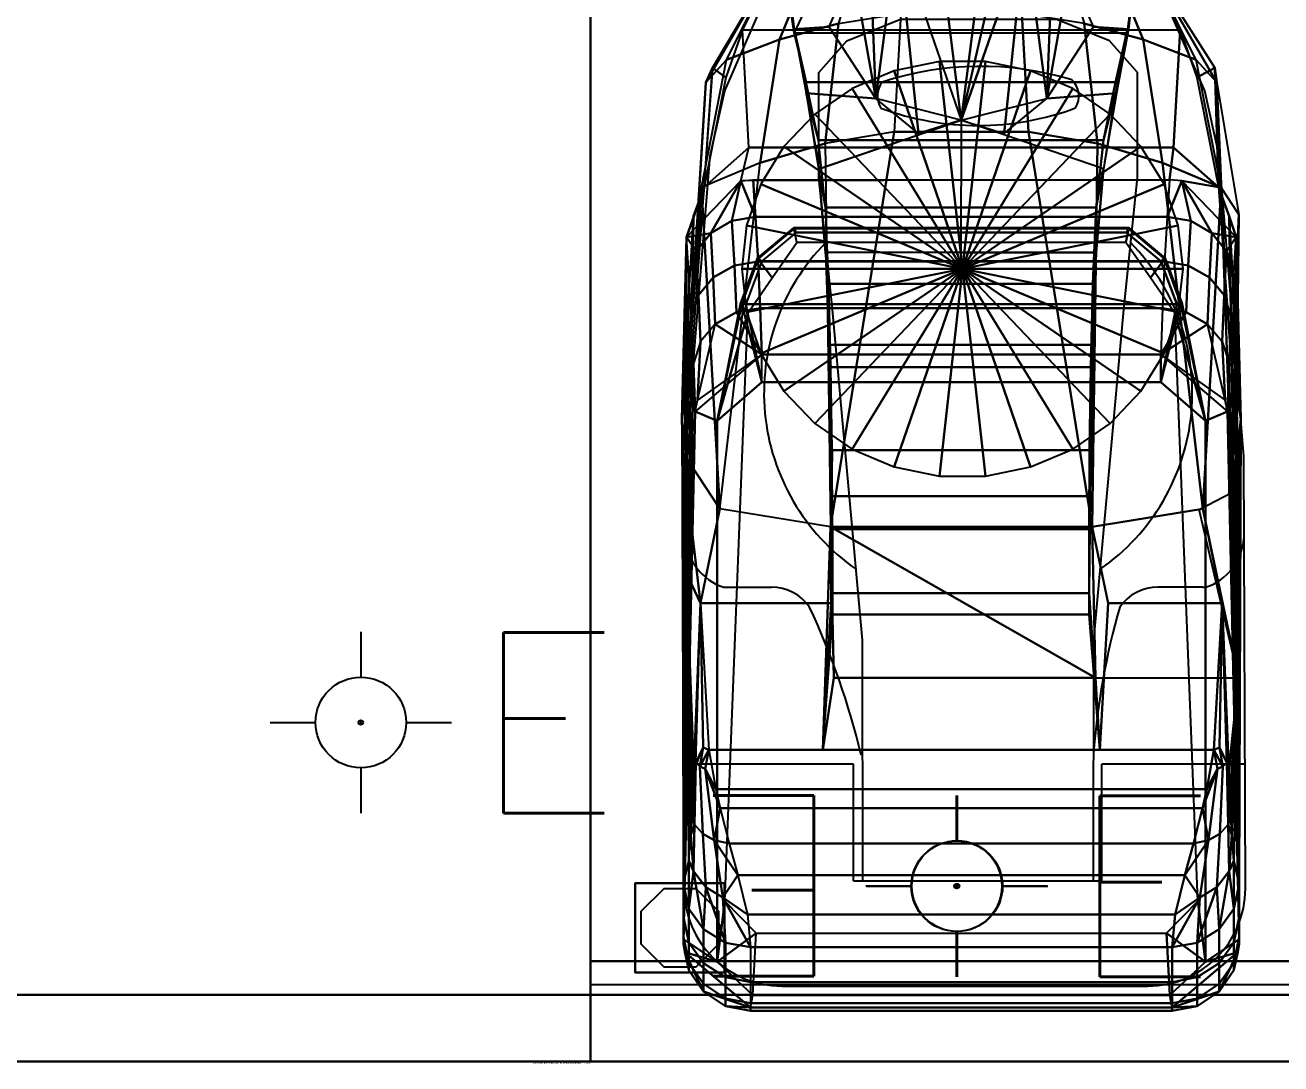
# Model space of a CAD drawing. Header units: millimetres. Extents: x 38967 to 51721, y 49836 to 53207.
# Drawn here: x 48730.2 to 48786.5, y 52332.6 to 52379.2 of the extents above; entities that cross this region are included whole.
import ezdxf

# ---------------------------------------------------------------- set-up
doc = ezdxf.new("R2010")
doc.units = ezdxf.units.MM
doc.header["$LTSCALE"] = 5
for name, color, linetype in [('200-EquipBorder-2d', 9, 'Continuous'), ('200-EquipInternal-2d', 252, 'Continuous'), ('200-EquipRemBorder-3d', 7, 'Continuous'), ('200-EquipSteel-3d', 9, 'Continuous'), ('250-ele-2d', 20, 'Continuous'), ('HG-001 Duvar', 6, 'Continuous')]:
    doc.layers.add(name, color=color, linetype=linetype)
doc.layers.add('200-InsPoint-3D', color=3, linetype='Continuous', plot=False)
doc.styles.add('SIMPLEX', font='simplex')

# ---------------------------------------------------------------- blocks, each defined once
blk = doc.blocks.new('HB1P4CU')
at = {"layer": '200-EquipBorder-2d'}
blk.add_lwpolyline([(0, -700), (1722, -700), (1722, 0), (0, 0)], close=True, dxfattribs=at)
at = {"layer": '200-EquipSteel-3d'}
for points in [[(0, 0, 1000), (0, 0, 850), (1722, 0, 850), (1722, 0, 1000)], [(0, 0, 1000), (1722, 0, 1000), (1722, -30, 1000), (0, -30, 1000)], [(0, -700, 900), (0, -700, 850), (0, 0, 850), (0, 0, 900)], [(0, -700, 850), (0, -700, 850), (0, -700, 850), (0, 0, 850)], [(0, 0, 900), (0, 0, 850), (1722, 0, 850), (1722, 0, 900)], [(0, 0, 850), (0, -700, 850), (1722, -700, 850), (1722, 0, 850)], [(1722, 0, 900), (1722, 0, 900), (0, 0, 900)], [(1722, 0, 900), (1722, -700, 900), (0, -700, 900), (0, 0, 900)], [(0, -30, 1000), (1722, -30, 1000), (1722, -30, 915), (0, -30, 915)]]:
    blk.add_3dface(points, dxfattribs=at)
at = {"layer": '200-EquipSteel-3d', "invisible_edges": 15}
blk.add_3dface([(0, 0, 900), (0, 0, 1000), (0, -30, 1000), (0, -30, 900)], dxfattribs=at)
at = {"layer": '200-InsPoint-3D'}
blk.add_point((0, 0), dxfattribs=at)
blk.add_attdef('DISTANG', (0, 0), '', height=1, dxfattribs=at)
at = {"layer": '200-EquipSteel-3d'}
mesh = blk.add_polymesh((6, 3), dxfattribs=at)
for k, corner in enumerate([(1722, -635, 850), (1722, -635, 200), (1722, -635, 200), (0, -635, 850), (0, -635, 200), (0, -635, 200), (0, 0, 850), (0, 0, 200), (0, -635, 200), (1722, 0, 850), (1722, 0, 200), (1722, -635, 200), (1722, 0, 850), (1722, 0, 850), (1722, -635, 850), (0, 0, 850), (0, 0, 850), (0, -635, 850)]):
    mesh.set_mesh_vertex(divmod(k, 3), corner)
blk = doc.blocks.new('ECON')
at = {"layer": '250-ele-2d'}
for p, q in [((0, 40.64), (0, 20.32)), ((-40.64, 0), (-20.32, 0)), ((20.32, 0), (40.64, 0)), ((0, -20.32), (0, -40.64))]:
    blk.add_line(p, q, dxfattribs=at)
for radius in [20.32, 1]:
    blk.add_circle((0, 0), radius, dxfattribs=at)
blk.add_point((0, 0), dxfattribs=at)
at = {"layer": '250-ele-2d', "style": 'SIMPLEX', "flags": 8}
blk.add_attdef('E', (50.05, -40.64), '', height=81, dxfattribs=at)
blk = doc.blocks.new('TG1210P')
at = {"layer": '200-EquipBorder-2d'}
blk.add_lwpolyline([(0, 0), (1200, 0), (1200, -700), (0, -700)], close=True, dxfattribs=at)
at = {"layer": '200-EquipInternal-2d'}
blk.add_line((0, -30), (1200, -30), dxfattribs=at)
at = {"layer": '200-EquipSteel-3d'}
blk.add_lwpolyline([(1152.75, -42.5), (1142.5, -52.75), (1142.5, -67.25), (1152.75, -77.5), (1167.25, -77.5), (1177.5, -67.25), (1177.5, -52.75), (1167.25, -42.5)], close=True, dxfattribs=at)
for points in [[(0, 0, 1000), (1200, 0, 1000), (1200, -30, 1000), (0, -30, 1000)], [(0, 0, 1000), (0, 0, 850), (1200, 0, 850), (1200, 0, 1000)], [(1200, 0, 850), (1200, -700, 850), (0, -700, 850), (0, 0, 850)], [(0, -30, 1000), (1200, -30, 1000), (1200, -30, 915), (0, -30, 915)], [(0, -30, 915), (0, -34.39, 904.39), (1200, -34.39, 904.39), (1200, -30, 915)], [(0, -45, 900), (0, -34.39, 904.39), (1200, -34.39, 904.39), (1200, -45, 900)], [(1200, -700, 900), (0, -700, 900), (0, -45, 900), (1200, -45, 900)]]:
    blk.add_3dface(points, dxfattribs=at)
at = {"layer": '200-EquipSteel-3d', "invisible_edges": 15}
for points in [[(1200, 0, 850), (1200, -700, 850), (1200, -700, 900), (1200, 0, 900)], [(1200, 0, 900), (1200, 0, 1000), (1200, -30, 1000), (1200, -30, 900)], [(1200, -30, 900), (1200, -30, 915), (1200, -34.39, 904.39), (1200, -45, 900)]]:
    blk.add_3dface(points, dxfattribs=at)
at = {"layer": '200-InsPoint-3D'}
blk.add_point((1200, 0), dxfattribs=at)
at = {"layer": '200-InsPoint-3D', "flags": 9}
blk.add_attdef('DISTANG', (0, 0), '', height=1, dxfattribs=at)
at = {"layer": '200-EquipSteel-3d'}
mesh = blk.add_polymesh((6, 3), dxfattribs=at)
for k, corner in enumerate([(1180, -80, 850), (1180, -80, 50), (1180, -80, 50), (1140, -80, 850), (1140, -80, 50), (1140, -80, 50), (1140, -40, 850), (1140, -40, 50), (1140, -80, 50), (1180, -40, 850), (1180, -40, 50), (1180, -80, 50), (1180, -40, 850), (1180, -40, 850), (1180, -80, 850), (1140, -40, 850), (1140, -40, 850), (1140, -80, 850)]):
    mesh.set_mesh_vertex(divmod(k, 3), corner)
blk = doc.blocks.new('TRS1V501')
at = {"layer": '200-EquipBorder-2d'}
blk.add_line((75.63, -50.15), (239.71, -50.21), dxfattribs=at)
for points in [[(75.63, -49.94), (239.63, -49.94)], [(31.85, -93.93), (32.55, -287.57), (43.53, -422.31), (50.04, -451.45), (82.55, -525.82)], [(283.41, -93.93), (282.7, -287.57), (271.73, -422.31), (265.22, -451.45), (232.7, -525.82)]]:
    blk.add_lwpolyline(points, dxfattribs=at)
for centre, start, end in [((75.63, -93.93), 90, 180), ((239.63, -93.93), 0, 90)]:
    blk.add_arc(centre, 43.78, start, end, dxfattribs=at)
at = {"layer": '200-EquipInternal-2d'}
for p, q in [((96.25, -97.39), (96.25, -149.61)), ((207.5, -97.39), (96.25, -97.39)), ((207.5, -97.39), (207.5, -149.61)), ((32.05, -149.61), (96.25, -149.61)), ((207.5, -149.61), (283.2, -149.61)), ((50.97, -228.92), (71.03, -228.92)), ((264.36, -228.92), (244.31, -228.92))]:
    blk.add_line(p, q, dxfattribs=at)
for points in [[(99.91, -97.39), (99.84, -205.19), (86.32, -353.38), (80.19, -412.6), (80.19, -459.64), (92.71, -473.77), (116.87, -483.55), (116.87, -483.55)], [(203.33, -97.39), (203.42, -205.19), (216.94, -353.38), (223.07, -412.6), (223.07, -459.64), (210.54, -473.77), (186.39, -483.55), (116.87, -483.55)]]:
    blk.add_lwpolyline(points, dxfattribs=at)
for centre, radius, start, end in [((-223.15, -130.74), 323.87, 344.0012, 355.8727), ((551.02, -69.81), 356.99, 193.573, 204.8799), ((71.1, -208.12), 20.81, 269.7844, 325.1399), ((244.23, -208.12), 20.81, 214.8601, 270.2156), ((57.33, -252.6), 24.86, 107.9623, 175.9423), ((50.58, -244.51), 15.59, 88.5379, 93.3569), ((264.76, -244.51), 15.59, 86.6431, 91.4621), ((258, -252.6), 24.86, 4.0577, 72.0377), ((151.63, -315.93), 96, 124.7307, 224.5586), ((151.63, -315.93), 96, 315.4414, 55.2693), ((151.67, -561.14), 125.26, 69.6297, 110.4181), ((116.43, -449.05), 9.98, 147.9588, 226.6576), ((186.83, -449.05), 9.98, 321.4369, 32.2885), ((150.48, -322.11), 140.29, 253.0508, 288.3461)]:
    blk.add_arc(centre, radius, start, end, dxfattribs=at)
at = {"layer": '200-EquipRemBorder-3d', "extrusion": (0, -0.329907, 0.944013), "elevation": 1285.04}
blk.add_lwpolyline([(257.59, 55.42), (255.43, 75.98), (249.04, 95.65), (238.7, 113.56), (224.86, 128.92), (208.13, 141.08), (189.24, 149.49), (169.02, 153.79), (148.34, 153.79), (128.11, 149.49), (109.22, 141.08), (92.49, 128.92), (78.66, 113.56), (68.32, 95.65), (61.93, 75.98), (59.76, 55.42), (61.93, 34.85), (68.32, 15.19), (78.66, -2.72), (92.49, -18.09), (109.22, -30.24), (128.11, -38.65), (148.34, -42.95), (169.02, -42.95), (189.24, -38.65), (208.13, -30.24), (224.86, -18.09), (238.7, -2.72), (249.04, 15.19), (255.43, 34.85)], close=True, dxfattribs=at)
at = {"layer": '200-EquipSteel-3d', "extrusion": (-1, 0, 0)}
for p, q in [((52.58, -263.82, 1248.18), (37.89, -271.4, 1226.33)), ((50.88, -264.11, 1247.58), (42.76, -408.09, 1210.78)), ((37.89, -271.4, 1226.33), (36.15, -284.11, 1184.98))]:
    blk.add_line(p, q, dxfattribs=at)
at = {"layer": '200-EquipSteel-3d'}
for points in [[(64.7, -39.02, 1071.12), (64.7, -40.51, 1028.1), (53.51, -41.19, 1071.09)], [(53.51, -44.64, 1123.12), (64.7, -42.49, 1123.38), (64.7, -39.02, 1071.12), (53.51, -41.19, 1071.09)], [(253.63, -42.49, 1123.38), (253.63, -39.02, 1071.12), (64.7, -39.02, 1071.12), (64.7, -42.49, 1123.38)], [(253.63, -39.02, 1071.12), (253.63, -40.51, 1028.1), (64.7, -40.51, 1028.1), (64.7, -39.02, 1071.12)], [(264.82, -44.64, 1123.12), (253.63, -42.49, 1123.38), (253.63, -39.02, 1071.12), (264.82, -41.19, 1071.09)], [(253.63, -39.02, 1071.12), (253.63, -40.51, 1028.1), (264.82, -41.19, 1071.09)], [(64.7, -40.51, 1028.1), (65.7, -46.07, 1012.25), (49.77, -61.09, 1011.42), (35.25, -65.38, 1022.6)], [(64.7, -40.51, 1028.1), (35.25, -65.38, 1022.6), (43.6, -47.7, 1071.02)], [(43.6, -47.7, 1071.02), (53.51, -41.19, 1071.09), (64.7, -40.51, 1028.1)], [(43.6, -51.1, 1122.33), (53.51, -44.64, 1123.12), (53.51, -41.19, 1071.09), (43.6, -47.7, 1071.02)], [(43.6, -60.43, 1174.14), (53.51, -54.09, 1175.66), (53.51, -44.64, 1123.12), (43.6, -51.1, 1122.33)], [(53.51, -54.09, 1175.66), (64.7, -51.99, 1176.16), (64.7, -42.49, 1123.38), (53.51, -44.64, 1123.12)], [(253.63, -40.51, 1028.1), (252.63, -46.07, 1012.25), (65.7, -46.07, 1012.25), (64.7, -40.51, 1028.1)], [(253.63, -51.99, 1176.16), (253.63, -42.49, 1123.38), (64.7, -42.49, 1123.38), (64.7, -51.99, 1176.16)], [(253.63, -40.51, 1028.1), (252.63, -46.07, 1012.25), (268.56, -61.09, 1011.42), (283.09, -65.38, 1022.6)], [(253.63, -40.51, 1028.1), (283.09, -65.38, 1022.6), (274.74, -47.7, 1071.02)], [(274.74, -47.7, 1071.02), (264.82, -41.19, 1071.09), (253.63, -40.51, 1028.1)], [(264.82, -54.09, 1175.66), (253.63, -51.99, 1176.16), (253.63, -42.49, 1123.38), (264.82, -44.64, 1123.12)], [(274.74, -51.1, 1122.33), (264.82, -44.64, 1123.12), (264.82, -41.19, 1071.09), (274.74, -47.7, 1071.02)], [(274.74, -60.43, 1174.14), (264.82, -54.09, 1175.66), (264.82, -44.64, 1123.12), (274.74, -51.1, 1122.33)], [(37.09, -57.28, 1070.92), (43.6, -47.7, 1071.02), (35.25, -65.38, 1022.6)], [(37.09, -60.61, 1121.17), (43.6, -51.1, 1122.33), (43.6, -47.7, 1071.02), (37.09, -57.28, 1070.92)], [(65.7, -46.07, 1012.25), (67.13, -73.89, 899.84), (49.77, -61.09, 1011.42), (65.7, -46.07, 1012.25)], [(251.2, -73.89, 899.84), (67.13, -73.89, 899.84), (65.7, -46.07, 1012.25), (252.63, -46.07, 1012.25)], [(252.63, -46.07, 1012.25), (251.2, -73.89, 899.84), (268.56, -61.09, 1011.42), (252.63, -46.07, 1012.25)], [(281.24, -60.61, 1121.17), (274.74, -51.1, 1122.33), (274.74, -47.7, 1071.02), (281.24, -57.28, 1070.92)], [(281.24, -57.28, 1070.92), (274.74, -47.7, 1071.02), (283.09, -65.38, 1022.6)], [(37.09, -69.75, 1171.91), (43.6, -60.43, 1174.14), (43.6, -51.1, 1122.33), (37.09, -60.61, 1121.17)], [(43.6, -75.74, 1225.09), (53.51, -69.61, 1227.32), (53.51, -54.09, 1175.66), (43.6, -60.43, 1174.14)], [(53.51, -69.61, 1227.32), (64.7, -67.58, 1228.06), (64.7, -51.99, 1176.16), (53.51, -54.09, 1175.66)], [(253.63, -51.99, 1176.16), (64.7, -51.99, 1176.16), (64.7, -67.58, 1228.06), (253.63, -67.58, 1228.06)], [(264.82, -69.61, 1227.32), (253.63, -67.58, 1228.06), (253.63, -51.99, 1176.16), (264.82, -54.09, 1175.66)], [(274.74, -75.74, 1225.09), (264.82, -69.61, 1227.32), (264.82, -54.09, 1175.66), (274.74, -60.43, 1174.14)], [(281.24, -69.75, 1171.91), (274.74, -60.43, 1174.14), (274.74, -51.1, 1122.33), (281.24, -60.61, 1121.17)], [(34.7, -69.02, 1070.79), (37.09, -57.28, 1070.92), (35.25, -65.38, 1022.6)], [(34.7, -72.27, 1119.74), (37.09, -60.61, 1121.17), (37.09, -57.28, 1070.92), (34.7, -69.02, 1070.79)], [(34.7, -81.16, 1169.18), (37.09, -69.75, 1171.91), (37.09, -60.61, 1121.17), (34.7, -72.27, 1119.74)], [(34.7, -71.24, 1021.34), (49.77, -61.09, 1011.42), (49.78, -303.48, 926.17), (39.81, -307.68, 935.28)], [(49.77, -61.09, 1011.42), (34.7, -71.24, 1021.34), (35.25, -65.38, 1022.6), (49.77, -61.09, 1011.42)], [(37.09, -84.74, 1221.81), (43.6, -75.74, 1225.09), (43.6, -60.43, 1174.14), (37.09, -69.75, 1171.91)], [(53.11, -88.2, 900.16), (63.4, -351.71, 899.3), (49.78, -303.48, 926.17), (49.77, -61.09, 1011.42)], [(49.77, -61.09, 1011.42), (67.13, -73.89, 899.84), (53.11, -88.2, 900.16), (49.77, -61.09, 1011.42)], [(268.56, -61.09, 1011.42), (251.2, -73.89, 899.84), (265.22, -88.2, 900.16), (268.56, -61.09, 1011.42)], [(265.22, -88.2, 900.16), (254.94, -351.71, 899.3), (268.55, -303.48, 926.17), (268.56, -61.09, 1011.42)], [(283.63, -71.24, 1021.34), (268.56, -61.09, 1011.42), (268.55, -303.48, 926.17), (278.52, -307.68, 935.28)], [(268.56, -61.09, 1011.42), (283.63, -71.24, 1021.34), (283.09, -65.38, 1022.6), (268.56, -61.09, 1011.42)], [(281.24, -84.74, 1221.81), (274.74, -75.74, 1225.09), (274.74, -60.43, 1174.14), (281.24, -69.75, 1171.91)], [(283.63, -72.27, 1119.74), (281.24, -60.61, 1121.17), (281.24, -57.28, 1070.92), (283.63, -69.02, 1070.79)], [(283.63, -69.02, 1070.79), (281.24, -57.28, 1070.92), (283.09, -65.38, 1022.6)], [(283.63, -81.16, 1169.18), (281.24, -69.75, 1171.91), (281.24, -60.61, 1121.17), (283.63, -72.27, 1119.74)], [(35.25, -65.38, 1022.6), (34.7, -71.24, 1021.34), (34.7, -69.02, 1070.79)], [(283.09, -65.38, 1022.6), (283.63, -71.24, 1021.34), (283.63, -69.02, 1070.79)], [(34.7, -71.24, 1021.34), (39.81, -307.68, 935.28), (39.11, -329.14, 977.68), (34.7, -69.02, 1070.79)], [(34.7, -72.27, 1119.74), (34.7, -69.02, 1070.79), (39.11, -329.14, 977.68), (38.19, -349.77, 1022.34)], [(34.7, -95.77, 1217.8), (37.09, -84.74, 1221.81), (37.09, -69.75, 1171.91), (34.7, -81.16, 1169.18)], [(34.7, -81.16, 1169.18), (34.7, -72.27, 1119.74), (38.19, -349.77, 1022.34), (37.08, -369.41, 1069.02)], [(44.58, -94.45, 1264.15), (53.51, -69.61, 1227.32), (43.6, -75.74, 1225.09), (44.58, -94.45, 1264.15)], [(52.23, -89.87, 1266.56), (53.51, -69.61, 1227.32), (44.58, -94.45, 1264.15), (52.23, -89.87, 1266.56)], [(52.23, -89.87, 1266.56), (64.7, -67.58, 1228.06), (53.51, -69.61, 1227.32), (52.23, -89.87, 1266.56)], [(63.27, -82.23, 1257.04), (64.7, -67.58, 1228.06), (52.23, -89.87, 1266.56)], [(255.07, -82.23, 1257.04), (253.63, -67.58, 1228.06), (64.7, -67.58, 1228.06), (63.27, -82.23, 1257.04)], [(255.07, -82.23, 1257.04), (253.63, -67.58, 1228.06), (266.11, -89.87, 1266.56)], [(266.11, -89.87, 1266.56), (253.63, -67.58, 1228.06), (264.82, -69.61, 1227.32), (266.11, -89.87, 1266.56)], [(273.76, -94.45, 1264.15), (264.82, -69.61, 1227.32), (274.74, -75.74, 1225.09), (273.76, -94.45, 1264.15)], [(266.11, -89.87, 1266.56), (264.82, -69.61, 1227.32), (273.76, -94.45, 1264.15), (266.11, -89.87, 1266.56)], [(283.63, -71.24, 1021.34), (278.52, -307.68, 935.28), (279.22, -329.14, 977.68), (283.63, -69.02, 1070.79)], [(283.63, -72.27, 1119.74), (283.63, -69.02, 1070.79), (279.22, -329.14, 977.68), (280.15, -349.77, 1022.34)], [(283.63, -81.16, 1169.18), (283.63, -72.27, 1119.74), (280.15, -349.77, 1022.34), (281.25, -369.41, 1069.02)], [(283.63, -95.77, 1217.8), (281.24, -84.74, 1221.81), (281.24, -69.75, 1171.91), (283.63, -81.16, 1169.18)], [(39.1, -101.6, 1260.04), (43.6, -75.74, 1225.09), (37.09, -84.74, 1221.81), (39.1, -101.6, 1260.04)], [(39.1, -101.6, 1260.04), (44.58, -94.45, 1264.15), (43.6, -75.74, 1225.09)], [(279.23, -101.6, 1260.04), (273.76, -94.45, 1264.15), (274.74, -75.74, 1225.09)], [(279.23, -101.6, 1260.04), (273.76, -94.45, 1264.15), (274.74, -75.74, 1225.09)], [(279.23, -101.6, 1260.04), (274.74, -75.74, 1225.09), (281.24, -84.74, 1221.81), (279.23, -101.6, 1260.04)], [(279.23, -101.6, 1260.04), (274.74, -75.74, 1225.09), (281.24, -84.74, 1221.81), (279.23, -101.6, 1260.04)], [(34.7, -81.16, 1169.18), (37.08, -369.41, 1069.02), (35.93, -385.89, 1112.2), (34.7, -95.77, 1217.8)], [(58.91, -99.83, 1285.56), (63.27, -82.23, 1257.04), (52.23, -89.87, 1266.56)], [(255.07, -82.23, 1257.04), (63.27, -82.23, 1257.04), (58.91, -99.83, 1285.56), (259.42, -99.83, 1285.56)], [(259.42, -99.83, 1285.56), (255.07, -82.23, 1257.04), (266.11, -89.87, 1266.56)], [(259.42, -99.83, 1285.56), (255.07, -82.23, 1257.04), (266.11, -89.87, 1266.56)], [(283.63, -81.16, 1169.18), (281.25, -369.41, 1069.02), (282.4, -385.89, 1112.2), (283.63, -95.77, 1217.8)], [(37.09, -84.74, 1221.81), (34.7, -95.77, 1217.8), (37.07, -106.31, 1247.12)], [(37.09, -84.74, 1221.81), (37.07, -106.31, 1247.12), (39.1, -101.6, 1260.04)], [(52.23, -89.87, 1266.56), (44.58, -94.45, 1264.15), (43.31, -118.33, 1301.27), (48.44, -115.59, 1303.38)], [(52.23, -89.87, 1266.56), (48.44, -115.59, 1303.38), (58.91, -99.83, 1285.56)], [(266.11, -89.87, 1266.56), (269.9, -115.59, 1303.38), (259.42, -99.83, 1285.56)], [(266.11, -89.87, 1266.56), (269.9, -115.59, 1303.38), (259.42, -99.83, 1285.56)], [(266.11, -89.87, 1266.56), (273.76, -94.45, 1264.15), (275.03, -118.33, 1301.27), (269.9, -115.59, 1303.38)], [(266.11, -89.87, 1266.56), (273.76, -94.45, 1264.15), (275.03, -118.33, 1301.27), (269.9, -115.59, 1303.38)], [(281.24, -84.74, 1221.81), (281.26, -106.31, 1247.12), (279.23, -101.6, 1260.04)], [(281.24, -84.74, 1221.81), (281.26, -106.31, 1247.12), (279.23, -101.6, 1260.04)], [(281.24, -84.74, 1221.81), (283.63, -95.77, 1217.8), (281.26, -106.31, 1247.12)], [(281.24, -84.74, 1221.81), (283.63, -95.77, 1217.8), (281.26, -106.31, 1247.12)], [(44.58, -94.45, 1264.15), (39.1, -101.6, 1260.04), (39.63, -122.52, 1297.67), (43.31, -118.33, 1301.27)], [(273.76, -94.45, 1264.15), (279.23, -101.6, 1260.04), (278.71, -122.52, 1297.67), (275.03, -118.33, 1301.27)], [(273.76, -94.45, 1264.15), (279.23, -101.6, 1260.04), (278.71, -122.52, 1297.67), (275.03, -118.33, 1301.27)], [(34.7, -95.77, 1217.8), (35.93, -385.89, 1112.2), (33.82, -304.28, 1158.99), (34.7, -95.77, 1217.8)], [(34.88, -188.31, 1253.61), (34.7, -95.77, 1217.8), (33.82, -304.28, 1158.99), (34.88, -188.31, 1253.61)], [(37.07, -106.31, 1247.12), (34.7, -95.77, 1217.8), (34.88, -188.31, 1253.61), (37.07, -106.31, 1247.12)], [(55.07, -114.03, 1303.62), (58.91, -99.83, 1285.56), (48.44, -115.59, 1303.38)], [(259.42, -99.83, 1285.56), (58.91, -99.83, 1285.56), (55.07, -114.03, 1303.62), (263.27, -114.03, 1303.62)], [(263.27, -114.03, 1303.62), (259.42, -99.83, 1285.56), (269.9, -115.59, 1303.38)], [(263.27, -114.03, 1303.62), (259.42, -99.83, 1285.56), (269.9, -115.59, 1303.38)], [(283.63, -95.77, 1217.8), (281.26, -106.31, 1247.12), (282.33, -235.03, 1261.41), (283.63, -95.77, 1217.8)], [(283.63, -95.77, 1217.8), (282.33, -235.03, 1261.41), (283.93, -289.29, 1182.21), (283.63, -95.77, 1217.8)], [(283.63, -95.77, 1217.8), (282.4, -385.89, 1112.2), (284.51, -304.28, 1158.99), (283.63, -95.77, 1217.8)], [(283.63, -95.77, 1217.8), (283.93, -289.29, 1182.21), (284.51, -304.28, 1158.99), (283.63, -95.77, 1217.8)], [(37.87, -117.95, 1275.49), (37.07, -106.31, 1247.12), (34.88, -188.31, 1253.61), (37.87, -117.95, 1275.49)], [(37.07, -106.31, 1247.12), (37.87, -117.95, 1275.49), (39.1, -101.6, 1260.04)], [(39.63, -122.52, 1297.67), (39.1, -101.6, 1260.04), (37.87, -117.95, 1275.49)], [(278.71, -122.52, 1297.67), (279.23, -101.6, 1260.04), (280.46, -117.95, 1275.49)], [(278.71, -122.52, 1297.67), (279.23, -101.6, 1260.04), (280.46, -117.95, 1275.49)], [(281.26, -106.31, 1247.12), (280.46, -117.95, 1275.49), (279.23, -101.6, 1260.04)], [(281.26, -106.31, 1247.12), (280.46, -117.95, 1275.49), (279.23, -101.6, 1260.04)], [(281.26, -106.31, 1247.12), (280.46, -117.95, 1275.49), (282.33, -235.03, 1261.41), (281.26, -106.31, 1247.12)], [(38.39, -126.82, 1293.15), (37.87, -117.95, 1275.49), (34.88, -188.31, 1253.61), (38.39, -126.82, 1293.15)], [(37.87, -117.95, 1275.49), (38.39, -126.82, 1293.15), (39.63, -122.52, 1297.67)], [(48.44, -115.59, 1303.38), (43.31, -118.33, 1301.27), (41.88, -148.63, 1333.79), (44.36, -147.51, 1335.01)], [(48.44, -115.59, 1303.38), (44.36, -147.51, 1335.01), (51.06, -129.93, 1320.42)], [(51.06, -129.93, 1320.42), (55.07, -114.03, 1303.62), (48.44, -115.59, 1303.38)], [(263.27, -114.03, 1303.62), (55.07, -114.03, 1303.62), (51.06, -129.93, 1320.42), (267.27, -129.93, 1320.42)], [(267.27, -129.93, 1320.42), (263.27, -114.03, 1303.62), (269.9, -115.59, 1303.38)], [(267.27, -129.93, 1320.42), (263.27, -114.03, 1303.62), (269.9, -115.59, 1303.38)], [(269.9, -115.59, 1303.38), (273.98, -147.51, 1335.01), (267.27, -129.93, 1320.42)], [(269.9, -115.59, 1303.38), (273.98, -147.51, 1335.01), (267.27, -129.93, 1320.42)], [(269.9, -115.59, 1303.38), (275.03, -118.33, 1301.27), (276.45, -148.63, 1333.79), (273.98, -147.51, 1335.01)], [(269.9, -115.59, 1303.38), (275.03, -118.33, 1301.27), (276.45, -148.63, 1333.79), (273.98, -147.51, 1335.01)], [(280.46, -117.95, 1275.49), (279.95, -126.82, 1293.15), (278.71, -122.52, 1297.67)], [(280.46, -117.95, 1275.49), (279.95, -126.82, 1293.15), (278.71, -122.52, 1297.67)], [(279.95, -126.82, 1293.15), (280.46, -117.95, 1275.49), (282.33, -235.03, 1261.41), (279.95, -126.82, 1293.15)], [(38.39, -126.82, 1293.15), (38.86, -136.37, 1308.93), (39.63, -122.52, 1297.67)], [(40.11, -150.27, 1331.71), (39.63, -122.52, 1297.67), (38.86, -136.37, 1308.93)], [(43.31, -118.33, 1301.27), (39.63, -122.52, 1297.67), (40.11, -150.27, 1331.71), (41.88, -148.63, 1333.79)], [(275.03, -118.33, 1301.27), (278.71, -122.52, 1297.67), (278.23, -150.27, 1331.71), (276.45, -148.63, 1333.79)], [(275.03, -118.33, 1301.27), (278.71, -122.52, 1297.67), (278.23, -150.27, 1331.71), (276.45, -148.63, 1333.79)], [(278.23, -150.27, 1331.71), (278.71, -122.52, 1297.67), (279.47, -136.37, 1308.93)], [(278.23, -150.27, 1331.71), (278.71, -122.52, 1297.67), (279.47, -136.37, 1308.93)], [(279.95, -126.82, 1293.15), (279.47, -136.37, 1308.93), (278.71, -122.52, 1297.67)], [(279.95, -126.82, 1293.15), (279.47, -136.37, 1308.93), (278.71, -122.52, 1297.67)], [(38.86, -136.37, 1308.93), (38.39, -126.82, 1293.15), (34.88, -188.31, 1253.61), (38.86, -136.37, 1308.93)], [(279.47, -136.37, 1308.93), (279.95, -126.82, 1293.15), (282.33, -235.03, 1261.41), (279.47, -136.37, 1308.93)], [(49.18, -138.39, 1328.2), (51.06, -129.93, 1320.42), (44.36, -147.51, 1335.01)], [(267.27, -129.93, 1320.42), (51.06, -129.93, 1320.42), (49.18, -138.39, 1328.2), (269.15, -138.39, 1328.2)], [(269.15, -138.39, 1328.2), (267.27, -129.93, 1320.42), (273.98, -147.51, 1335.01)], [(269.15, -138.39, 1328.2), (267.27, -129.93, 1320.42), (273.98, -147.51, 1335.01)], [(39.3, -146.8, 1323.17), (38.86, -136.37, 1308.93), (34.88, -188.31, 1253.61), (39.3, -146.8, 1323.17)], [(38.86, -136.37, 1308.93), (39.3, -146.8, 1323.17), (40.11, -150.27, 1331.71)], [(45.99, -156.02, 1342.33), (49.18, -138.39, 1328.2), (44.36, -147.51, 1335.01)], [(269.15, -138.39, 1328.2), (49.18, -138.39, 1328.2), (45.99, -156.02, 1342.33), (272.35, -156.02, 1342.33)], [(272.35, -156.02, 1342.33), (269.15, -138.39, 1328.2), (273.98, -147.51, 1335.01)], [(272.35, -156.02, 1342.33), (269.15, -138.39, 1328.2), (273.98, -147.51, 1335.01)], [(279.47, -136.37, 1308.93), (279.03, -146.8, 1323.17), (278.23, -150.27, 1331.71)], [(279.47, -136.37, 1308.93), (279.03, -146.8, 1323.17), (278.23, -150.27, 1331.71)], [(279.03, -146.8, 1323.17), (279.47, -136.37, 1308.93), (282.33, -235.03, 1261.41), (279.03, -146.8, 1323.17)], [(39.3, -146.8, 1323.17), (34.88, -188.31, 1253.61), (50.88, -264.11, 1247.58), (42.25, -221.72, 1358.02)], [(42.25, -221.72, 1358.02), (40.11, -150.27, 1331.71), (39.3, -146.8, 1323.17), (42.25, -221.72, 1358.02)], [(43.51, -157.15, 1341.11), (41.88, -148.63, 1333.79), (40.11, -150.27, 1331.71), (43.51, -157.15, 1341.11)], [(43.51, -157.15, 1341.11), (40.11, -150.27, 1331.71), (42.25, -221.72, 1358.02), (43.51, -157.15, 1341.11)], [(45.99, -156.02, 1342.33), (44.36, -147.51, 1335.01), (41.88, -148.63, 1333.79), (45.99, -156.02, 1342.33)], [(45.99, -156.02, 1342.33), (41.88, -148.63, 1333.79), (43.51, -157.15, 1341.11), (45.99, -156.02, 1342.33)], [(272.35, -156.02, 1342.33), (273.98, -147.51, 1335.01), (276.45, -148.63, 1333.79), (272.35, -156.02, 1342.33)], [(272.35, -156.02, 1342.33), (273.98, -147.51, 1335.01), (276.45, -148.63, 1333.79), (272.35, -156.02, 1342.33)], [(272.35, -156.02, 1342.33), (276.45, -148.63, 1333.79), (274.82, -157.15, 1341.11), (272.35, -156.02, 1342.33)], [(272.35, -156.02, 1342.33), (276.45, -148.63, 1333.79), (274.82, -157.15, 1341.11), (272.35, -156.02, 1342.33)], [(274.82, -157.15, 1341.11), (278.23, -150.27, 1331.71), (279.03, -146.8, 1323.17), (274.82, -157.15, 1341.11)], [(274.82, -157.15, 1341.11), (276.45, -148.63, 1333.79), (278.23, -150.27, 1331.71), (274.82, -157.15, 1341.11)], [(274.82, -157.15, 1341.11), (276.45, -148.63, 1333.79), (278.23, -150.27, 1331.71), (274.82, -157.15, 1341.11)], [(274.82, -157.15, 1341.11), (278.23, -150.27, 1331.71), (276.09, -221.72, 1358.02), (274.82, -157.15, 1341.11)], [(276.09, -221.72, 1358.02), (279.03, -146.8, 1323.17), (278.23, -150.27, 1331.71), (276.09, -221.72, 1358.02)], [(276.09, -221.72, 1358.02), (282.33, -235.03, 1261.41), (279.03, -146.8, 1323.17)], [(45.99, -156.02, 1342.33), (42.25, -221.72, 1358.02), (93.41, -221.72, 1358.02), (97.14, -156.02, 1342.33)], [(45.99, -156.02, 1342.33), (43.51, -157.15, 1341.11), (42.25, -221.72, 1358.02), (45.99, -156.02, 1342.33)], [(100.56, -256, 1252.27), (99.04, -188.31, 1253.61), (97.14, -156.02, 1342.33), (93.41, -221.72, 1358.02)], [(99.04, -188.31, 1253.61), (216.26, -188.31, 1253.61), (221.19, -156.02, 1342.33), (97.14, -156.02, 1342.33)], [(221.19, -156.02, 1342.33), (216.84, -216.64, 1310.94), (101.91, -216.64, 1310.94), (97.14, -156.02, 1342.33)], [(221.19, -156.02, 1342.33), (97.14, -156.02, 1342.33), (101.81, -226.26, 1383.38), (216.95, -226.26, 1383.38)], [(97.14, -156.02, 1342.33), (101.91, -216.64, 1310.94), (101.88, -255.01, 1329.13), (101.81, -226.26, 1383.38)], [(216.26, -188.31, 1253.61), (217.78, -256, 1252.27), (221.19, -156.02, 1342.33), (216.26, -188.31, 1253.61)], [(221.19, -156.02, 1342.33), (216.84, -216.64, 1310.94), (216.88, -255.01, 1329.13), (216.95, -226.26, 1383.38)], [(217.46, -221.72, 1358.02), (221.19, -156.02, 1342.33), (217.78, -256, 1252.27), (217.46, -221.72, 1358.02)], [(221.19, -156.02, 1342.33), (217.46, -221.72, 1358.02), (276.09, -221.72, 1358.02), (272.35, -156.02, 1342.33)], [(272.35, -156.02, 1342.33), (274.82, -157.15, 1341.11), (276.09, -221.72, 1358.02), (272.35, -156.02, 1342.33)], [(34.88, -188.31, 1253.61), (33.82, -304.28, 1158.99), (34.99, -294.2, 1171.98), (34.88, -188.31, 1253.61)], [(34.88, -188.31, 1253.61), (37.89, -271.4, 1226.33), (42.76, -408.09, 1210.78), (50.88, -264.11, 1247.58)], [(37.89, -271.4, 1226.33), (34.88, -188.31, 1253.61), (36.15, -284.11, 1184.98), (37.89, -271.4, 1226.33)], [(36.15, -284.11, 1184.98), (34.88, -188.31, 1253.61), (34.99, -294.2, 1171.98), (36.15, -284.11, 1184.98)], [(34.88, -188.31, 1253.61), (52.58, -263.82, 1248.18), (100.56, -256, 1252.27), (99.04, -188.31, 1253.61)], [(217.78, -256, 1252.27), (216.26, -188.31, 1253.61), (99.04, -188.31, 1253.61), (217.78, -256, 1252.27)], [(99.04, -188.31, 1253.61), (100.56, -256, 1252.27), (217.78, -256, 1252.27), (99.04, -188.31, 1253.61)], [(101.88, -255.01, 1329.13), (101.91, -216.64, 1310.94), (216.84, -216.64, 1310.94), (216.88, -255.01, 1329.13)], [(93.41, -221.72, 1358.02), (42.25, -221.72, 1358.02), (50.88, -264.11, 1247.58), (100.56, -256, 1252.27)], [(276.09, -221.72, 1358.02), (217.46, -221.72, 1358.02), (217.78, -256, 1252.27), (267.46, -264.11, 1247.58)], [(267.46, -264.11, 1247.58), (283.93, -289.29, 1182.21), (276.09, -221.72, 1358.02), (267.46, -264.11, 1247.58)], [(276.09, -221.72, 1358.02), (276.09, -221.72, 1358.02), (283.93, -289.29, 1182.21), (282.33, -235.03, 1261.41)], [(217.33, -269.79, 1395.89), (216.95, -226.26, 1383.38), (101.81, -226.26, 1383.38), (101.43, -269.79, 1395.89)], [(101.88, -255.01, 1329.13), (101.66, -290.32, 1341.21), (101.43, -269.79, 1395.89), (101.81, -226.26, 1383.38)], [(216.88, -255.01, 1329.13), (217.09, -290.32, 1341.21), (217.33, -269.79, 1395.89), (216.95, -226.26, 1383.38)], [(69, -419.11, 1210.2), (98.19, -427.75, 1209.75), (100.56, -256, 1252.27), (50.88, -264.11, 1247.58)], [(129.1, -433.11, 1209.47), (100.56, -256, 1252.27), (98.19, -427.75, 1209.75), (129.1, -433.11, 1209.47)], [(129.1, -433.11, 1209.47), (189.24, -433.11, 1209.47), (217.78, -256, 1252.27), (100.56, -256, 1252.27)], [(101.88, -255.01, 1329.13), (216.88, -255.01, 1329.13), (217.09, -290.32, 1341.21), (101.66, -290.32, 1341.21)], [(189.24, -433.11, 1209.47), (220.15, -427.75, 1209.75), (217.78, -256, 1252.27), (189.24, -433.11, 1209.47)], [(249.33, -419.11, 1210.2), (220.15, -427.75, 1209.75), (217.78, -256, 1252.27), (267.46, -264.11, 1247.58)], [(42.76, -408.09, 1210.78), (69, -419.11, 1210.2), (50.88, -264.11, 1247.58), (42.76, -408.09, 1210.78)], [(267.46, -264.11, 1247.58), (249.33, -419.11, 1210.2), (275.58, -408.09, 1210.78), (267.46, -264.11, 1247.58)], [(275.58, -408.09, 1210.78), (283.93, -289.29, 1182.21), (267.46, -264.11, 1247.58), (275.58, -408.09, 1210.78)], [(218.58, -337.55, 1399.67), (217.33, -269.79, 1395.89), (101.43, -269.79, 1395.89), (100.18, -337.55, 1399.67)], [(101.66, -290.32, 1341.21), (101.11, -327.61, 1346.98), (100.18, -337.55, 1399.67), (101.43, -269.79, 1395.89)], [(217.09, -290.32, 1341.21), (217.65, -327.61, 1346.98), (218.58, -337.55, 1399.67), (217.33, -269.79, 1395.89)], [(36.15, -284.11, 1184.98), (34.76, -395.92, 1177.23), (42.76, -408.09, 1210.78), (37.89, -271.4, 1226.33)], [(148.34, -278.77, 1263.83), (128.11, -282.82, 1262.41), (158.68, -371.63, 1231.37), (148.34, -278.77, 1263.83)], [(169.02, -278.77, 1263.83), (148.34, -278.77, 1263.83), (158.68, -371.63, 1231.37), (169.02, -278.77, 1263.83)], [(189.24, -282.82, 1262.41), (169.02, -278.77, 1263.83), (158.68, -371.63, 1231.37), (189.24, -282.82, 1262.41)], [(36.15, -284.11, 1184.98), (33.82, -304.28, 1158.99), (37.97, -327.16, 1152.58), (36.15, -284.11, 1184.98)], [(37.97, -327.16, 1152.58), (34.76, -395.92, 1177.23), (36.15, -284.11, 1184.98), (37.97, -327.16, 1152.58)], [(128.11, -282.82, 1262.41), (109.22, -290.76, 1259.63), (158.68, -371.63, 1231.37), (128.11, -282.82, 1262.41)], [(208.13, -290.76, 1259.63), (189.24, -282.82, 1262.41), (158.68, -371.63, 1231.37), (208.13, -290.76, 1259.63)], [(109.22, -290.76, 1259.63), (92.49, -302.24, 1255.62), (158.68, -371.63, 1231.37), (109.22, -290.76, 1259.63)], [(101.66, -290.32, 1341.21), (217.09, -290.32, 1341.21), (217.65, -327.61, 1346.98), (101.11, -327.61, 1346.98)], [(224.86, -302.24, 1255.62), (208.13, -290.76, 1259.63), (158.68, -371.63, 1231.37), (224.86, -302.24, 1255.62)], [(273.67, -455.12, 1152.87), (270.69, -461.75, 1128.55), (280.37, -327.16, 1152.58), (283.93, -289.29, 1182.21)], [(275.58, -408.09, 1210.78), (275.58, -408.09, 1210.78), (278.8, -372.21, 1167.54), (283.93, -289.29, 1182.21)], [(283.93, -289.29, 1182.21), (280.37, -327.16, 1152.58), (284.51, -304.28, 1158.99), (283.93, -289.29, 1182.21)], [(39.81, -307.68, 935.28), (49.78, -303.48, 926.17), (69.74, -320.88, 919.84), (69.74, -333.18, 924.62)], [(49.78, -303.48, 926.17), (60.8, -355.97, 914.84), (69.74, -320.88, 919.84), (49.78, -303.48, 926.17)], [(49.78, -303.48, 926.17), (60.12, -356.01, 912.96), (60.8, -355.97, 914.84), (49.78, -303.48, 926.17)], [(63.4, -351.71, 899.3), (60.12, -356.01, 912.96), (49.78, -303.48, 926.17), (63.4, -351.71, 899.3)], [(92.49, -302.24, 1255.62), (78.66, -316.74, 1250.55), (158.68, -371.63, 1231.37), (92.49, -302.24, 1255.62)], [(238.7, -316.74, 1250.55), (224.86, -302.24, 1255.62), (158.68, -371.63, 1231.37), (238.7, -316.74, 1250.55)], [(268.55, -303.48, 926.17), (257.54, -355.97, 914.84), (248.59, -320.88, 919.84), (268.55, -303.48, 926.17)], [(278.52, -307.68, 935.28), (268.55, -303.48, 926.17), (248.59, -320.88, 919.84), (248.59, -333.18, 924.62)], [(254.94, -351.71, 899.3), (258.22, -356.01, 912.96), (268.55, -303.48, 926.17), (254.94, -351.71, 899.3)], [(268.55, -303.48, 926.17), (258.22, -356.01, 912.96), (257.54, -355.97, 914.84), (268.55, -303.48, 926.17)], [(37.97, -327.16, 1152.58), (33.82, -304.28, 1158.99), (39.16, -395.2, 1111.49), (37.97, -327.16, 1152.58)], [(33.82, -304.28, 1158.99), (35.93, -385.89, 1112.2), (39.16, -395.2, 1111.49), (33.82, -304.28, 1158.99)], [(39.11, -329.14, 977.68), (39.81, -307.68, 935.28), (40.86, -312.72, 932.92), (42.25, -339.01, 973)], [(284.51, -304.28, 1158.99), (282.4, -385.89, 1112.2), (274.41, -408.3, 1106.72), (284.51, -304.28, 1158.99)], [(279.22, -329.14, 977.68), (278.52, -307.68, 935.28), (277.47, -312.72, 932.92), (276.09, -339.01, 973)], [(280.37, -327.16, 1152.58), (284.51, -304.28, 1158.99), (279.17, -395.2, 1111.49), (280.37, -327.16, 1152.58)], [(40.86, -312.72, 932.92), (48.85, -346.86, 969.36), (42.25, -339.01, 973), (40.86, -312.72, 932.92)], [(69.74, -333.18, 924.62), (40.86, -312.72, 932.92), (48.85, -346.86, 969.36)], [(248.59, -333.18, 924.62), (277.47, -312.72, 932.92), (269.49, -346.86, 969.36)], [(277.47, -312.72, 932.92), (269.49, -346.86, 969.36), (276.09, -339.01, 973), (277.47, -312.72, 932.92)], [(78.66, -316.74, 1250.55), (68.32, -333.65, 1244.65), (158.68, -371.63, 1231.37), (78.66, -316.74, 1250.55)], [(249.04, -333.65, 1244.65), (238.7, -316.74, 1250.55), (158.68, -371.63, 1231.37), (249.04, -333.65, 1244.65)], [(60.8, -355.97, 914.84), (62.6, -355.8, 915.62), (69.74, -320.88, 919.84)], [(62.6, -355.8, 915.62), (255.74, -355.8, 915.62), (248.59, -320.88, 919.84), (69.74, -320.88, 919.84)], [(69.74, -333.18, 924.62), (69.74, -320.88, 919.84), (248.59, -320.88, 919.84), (248.59, -333.18, 924.62)], [(257.54, -355.97, 914.84), (255.74, -355.8, 915.62), (248.59, -320.88, 919.84)], [(40.94, -367.73, 1129.65), (44.66, -455.12, 1152.87), (34.76, -395.92, 1177.23), (37.97, -327.16, 1152.58)], [(37.97, -327.16, 1152.58), (39.16, -395.2, 1111.49), (43.92, -408.3, 1106.72), (37.97, -327.16, 1152.58)], [(39.11, -329.14, 977.68), (38.19, -349.77, 1022.34), (41.34, -359.78, 1018.01), (42.25, -339.01, 973)], [(101.11, -327.61, 1346.98), (100.18, -364.92, 1347.52), (98.67, -378.93, 1394.66), (100.18, -337.55, 1399.67)], [(101.11, -327.61, 1346.98), (217.65, -327.61, 1346.98), (218.58, -364.92, 1347.52), (100.18, -364.92, 1347.52)], [(217.65, -327.61, 1346.98), (218.58, -364.92, 1347.52), (220.09, -378.93, 1394.66), (218.58, -337.55, 1399.67)], [(280.37, -327.16, 1152.58), (279.17, -395.2, 1111.49), (274.41, -408.3, 1106.72), (270.69, -461.75, 1128.55)], [(279.22, -329.14, 977.68), (280.15, -349.77, 1022.34), (277, -359.78, 1018.01), (276.09, -339.01, 973)], [(48.85, -346.86, 969.36), (58.36, -352.18, 966.99), (69.74, -333.18, 924.62)], [(68.99, -354.01, 966.31), (69.74, -333.18, 924.62), (58.36, -352.18, 966.99)], [(68.32, -333.65, 1244.65), (61.93, -352.21, 1238.16), (158.68, -371.63, 1231.37), (68.32, -333.65, 1244.65)], [(69.74, -333.18, 924.62), (248.59, -333.18, 924.62), (249.34, -354.01, 966.31), (68.99, -354.01, 966.31)], [(220.09, -378.93, 1394.66), (218.58, -337.55, 1399.67), (100.18, -337.55, 1399.67), (98.67, -378.93, 1394.66)], [(255.43, -352.21, 1238.16), (249.04, -333.65, 1244.65), (158.68, -371.63, 1231.37), (255.43, -352.21, 1238.16)], [(269.49, -346.86, 969.36), (259.98, -352.18, 966.99), (248.59, -333.18, 924.62)], [(249.34, -354.01, 966.31), (248.59, -333.18, 924.62), (259.98, -352.18, 966.99)], [(42.25, -339.01, 973), (41.34, -359.78, 1018.01), (47.94, -367.73, 1014.66), (48.85, -346.86, 969.36)], [(276.09, -339.01, 973), (277, -359.78, 1018.01), (270.39, -367.73, 1014.66), (269.49, -346.86, 969.36)], [(48.85, -346.86, 969.36), (47.94, -367.73, 1014.66), (57.44, -373.12, 1012.5), (58.36, -352.18, 966.99)], [(269.49, -346.86, 969.36), (270.39, -367.73, 1014.66), (260.9, -373.12, 1012.5), (259.98, -352.18, 966.99)], [(38.19, -349.77, 1022.34), (37.08, -369.41, 1069.02), (40.24, -379.55, 1065.04), (41.34, -359.78, 1018.01)], [(58.36, -352.18, 966.99), (57.44, -373.12, 1012.5), (68.06, -374.99, 1011.91), (68.99, -354.01, 966.31)], [(61.93, -352.21, 1238.16), (59.76, -371.63, 1231.37), (158.68, -371.63, 1231.37), (61.93, -352.21, 1238.16)], [(63.4, -351.71, 899.3), (74.42, -367.56, 899.3), (67.76, -376.44, 912.21), (60.12, -356.01, 912.96)], [(68.99, -354.01, 966.31), (249.34, -354.01, 966.31), (250.28, -374.99, 1011.91), (68.06, -374.99, 1011.91)], [(257.59, -371.63, 1231.37), (255.43, -352.21, 1238.16), (158.68, -371.63, 1231.37), (257.59, -371.63, 1231.37)], [(254.94, -351.71, 899.3), (243.92, -367.56, 899.3), (250.57, -376.44, 912.21), (258.22, -356.01, 912.96)], [(259.98, -352.18, 966.99), (260.9, -373.12, 1012.5), (250.28, -374.99, 1011.91), (249.34, -354.01, 966.31)], [(280.15, -349.77, 1022.34), (281.25, -369.41, 1069.02), (278.1, -379.55, 1065.04), (277, -359.78, 1018.01)], [(41.34, -359.78, 1018.01), (40.24, -379.55, 1065.04), (46.84, -387.61, 1061.99), (47.94, -367.73, 1014.66)], [(60.12, -356.01, 912.96), (67.76, -376.44, 912.21), (68.16, -376.17, 914.34), (60.8, -355.97, 914.84)], [(60.8, -355.97, 914.84), (68.16, -376.17, 914.34), (69.76, -375.09, 915.28), (62.6, -355.8, 915.62)], [(69.76, -375.09, 915.28), (248.57, -375.09, 915.28), (255.74, -355.8, 915.62), (62.6, -355.8, 915.62)], [(257.54, -355.97, 914.84), (250.18, -376.17, 914.34), (248.57, -375.09, 915.28), (255.74, -355.8, 915.62)], [(258.22, -356.01, 912.96), (250.57, -376.44, 912.21), (250.18, -376.17, 914.34), (257.54, -355.97, 914.84)], [(277, -359.78, 1018.01), (278.1, -379.55, 1065.04), (271.49, -387.61, 1061.99), (270.39, -367.73, 1014.66)], [(100.18, -364.92, 1347.52), (98.67, -399.1, 1344.03), (95.5, -416.5, 1383.79), (98.67, -378.93, 1394.66)], [(100.18, -364.92, 1347.52), (218.58, -364.92, 1347.52), (220.09, -399.1, 1344.03), (98.67, -399.1, 1344.03)], [(218.58, -364.92, 1347.52), (220.09, -399.1, 1344.03), (223.26, -416.5, 1383.79), (220.09, -378.93, 1394.66)], [(37.08, -369.41, 1069.02), (35.93, -385.89, 1112.2), (40.24, -379.55, 1065.04)], [(40.94, -367.73, 1129.65), (45.48, -461.75, 1128.55), (44.66, -455.12, 1152.87), (40.94, -367.73, 1129.65)], [(40.94, -367.73, 1129.65), (40.94, -367.73, 1129.65), (45.48, -461.75, 1128.55), (43.92, -408.3, 1106.72)], [(47.94, -367.73, 1014.66), (46.84, -387.61, 1061.99), (56.34, -393.08, 1060.05), (57.44, -373.12, 1012.5)], [(74.42, -367.56, 899.3), (85.44, -383.4, 899.3), (84.15, -390.05, 911.71), (67.76, -376.44, 912.21)], [(243.92, -367.56, 899.3), (232.89, -383.4, 899.3), (234.18, -390.05, 911.71), (250.57, -376.44, 912.21)], [(270.39, -367.73, 1014.66), (271.49, -387.61, 1061.99), (262, -393.08, 1060.05), (260.9, -373.12, 1012.5)], [(281.25, -369.41, 1069.02), (282.4, -385.89, 1112.2), (278.1, -379.55, 1065.04)], [(57.44, -373.12, 1012.5), (56.34, -393.08, 1060.05), (66.95, -394.98, 1059.56), (68.06, -374.99, 1011.91)], [(59.76, -371.63, 1231.37), (61.93, -391.04, 1224.59), (158.68, -371.63, 1231.37), (59.76, -371.63, 1231.37)], [(61.93, -391.04, 1224.59), (68.32, -409.61, 1218.1), (158.68, -371.63, 1231.37), (61.93, -391.04, 1224.59)], [(66.95, -394.98, 1059.56), (68.06, -374.99, 1011.91), (250.28, -374.99, 1011.91), (251.39, -394.98, 1059.56)], [(67.76, -376.44, 912.21), (84.15, -390.05, 911.71), (84.29, -389.78, 913.99), (68.16, -376.17, 914.34)], [(68.16, -376.17, 914.34), (84.29, -389.78, 913.99), (85.13, -387.96, 915.06), (69.76, -375.09, 915.28)], [(68.32, -409.61, 1218.1), (78.66, -426.51, 1212.19), (158.68, -371.63, 1231.37), (68.32, -409.61, 1218.1)], [(69.76, -375.09, 915.28), (85.13, -387.96, 915.06), (233.2, -387.96, 915.06), (248.57, -375.09, 915.28)], [(78.66, -426.51, 1212.19), (92.49, -441.02, 1207.12), (158.68, -371.63, 1231.37), (78.66, -426.51, 1212.19)], [(92.49, -441.02, 1207.12), (109.22, -452.49, 1203.11), (158.68, -371.63, 1231.37), (92.49, -441.02, 1207.12)], [(109.22, -452.49, 1203.11), (128.11, -460.43, 1200.34), (158.68, -371.63, 1231.37), (109.22, -452.49, 1203.11)], [(128.11, -460.43, 1200.34), (148.34, -464.49, 1198.92), (158.68, -371.63, 1231.37), (128.11, -460.43, 1200.34)], [(148.34, -464.49, 1198.92), (169.02, -464.49, 1198.92), (158.68, -371.63, 1231.37), (148.34, -464.49, 1198.92)], [(255.43, -391.04, 1224.59), (257.59, -371.63, 1231.37), (158.68, -371.63, 1231.37), (255.43, -391.04, 1224.59)], [(249.04, -409.61, 1218.1), (255.43, -391.04, 1224.59), (158.68, -371.63, 1231.37), (249.04, -409.61, 1218.1)], [(238.7, -426.51, 1212.19), (249.04, -409.61, 1218.1), (158.68, -371.63, 1231.37), (238.7, -426.51, 1212.19)], [(224.86, -441.02, 1207.12), (238.7, -426.51, 1212.19), (158.68, -371.63, 1231.37), (224.86, -441.02, 1207.12)], [(208.13, -452.49, 1203.11), (224.86, -441.02, 1207.12), (158.68, -371.63, 1231.37), (208.13, -452.49, 1203.11)], [(189.24, -460.43, 1200.34), (208.13, -452.49, 1203.11), (158.68, -371.63, 1231.37), (189.24, -460.43, 1200.34)], [(169.02, -464.49, 1198.92), (189.24, -460.43, 1200.34), (158.68, -371.63, 1231.37), (169.02, -464.49, 1198.92)], [(250.18, -376.17, 914.34), (234.04, -389.78, 913.99), (233.2, -387.96, 915.06), (248.57, -375.09, 915.28)], [(250.57, -376.44, 912.21), (234.18, -390.05, 911.71), (234.04, -389.78, 913.99), (250.18, -376.17, 914.34)], [(260.9, -373.12, 1012.5), (262, -393.08, 1060.05), (251.39, -394.98, 1059.56), (250.28, -374.99, 1011.91)], [(275.58, -408.09, 1210.78), (264.46, -465.31, 1185.64), (273.67, -455.12, 1152.87), (278.8, -372.21, 1167.54)], [(46.84, -387.61, 1061.99), (40.24, -379.55, 1065.04), (35.93, -385.89, 1112.2)], [(95.5, -416.5, 1383.79), (159.17, -438.21, 1375.04), (159.38, -378.93, 1394.66), (98.67, -378.93, 1394.66)], [(223.26, -416.5, 1383.79), (159.17, -438.21, 1375.04), (159.38, -378.93, 1394.66), (220.09, -378.93, 1394.66)], [(271.49, -387.61, 1061.99), (278.1, -379.55, 1065.04), (282.4, -385.89, 1112.2)], [(35.93, -385.89, 1112.2), (60.31, -411.03, 1103.05), (43.92, -408.3, 1106.72), (39.16, -395.2, 1111.49)], [(35.93, -385.89, 1112.2), (60.31, -411.03, 1103.05), (46.84, -387.61, 1061.99)], [(60.31, -411.03, 1103.05), (56.34, -393.08, 1060.05), (46.84, -387.61, 1061.99), (60.31, -411.03, 1103.05)], [(85.44, -383.4, 899.3), (232.89, -383.4, 899.3), (234.18, -390.05, 911.71), (84.15, -390.05, 911.71)], [(84.29, -389.78, 913.99), (234.04, -389.78, 913.99), (233.2, -387.96, 915.06), (85.13, -387.96, 915.06)], [(274.41, -408.3, 1106.72), (282.4, -385.89, 1112.2), (258.03, -411.03, 1103.05), (254.35, -426.05, 1100.26)], [(282.4, -385.89, 1112.2), (258.03, -411.03, 1103.05), (271.49, -387.61, 1061.99)], [(258.03, -411.03, 1103.05), (262, -393.08, 1060.05), (271.49, -387.61, 1061.99), (258.03, -411.03, 1103.05)], [(66.95, -394.98, 1059.56), (56.34, -393.08, 1060.05), (60.31, -411.03, 1103.05)], [(84.15, -390.05, 911.71), (234.18, -390.05, 911.71), (234.04, -389.78, 913.99), (84.29, -389.78, 913.99)], [(251.39, -394.98, 1059.56), (262, -393.08, 1060.05), (258.03, -411.03, 1103.05)], [(42.76, -408.09, 1210.78), (53.88, -465.31, 1185.64), (44.66, -455.12, 1152.87), (34.76, -395.92, 1177.23)], [(60.31, -411.03, 1103.05), (65.82, -411.51, 1102.88), (66.95, -394.98, 1059.56)], [(66.95, -394.98, 1059.56), (251.39, -394.98, 1059.56), (252.52, -411.51, 1102.88), (65.82, -411.51, 1102.88)], [(98.67, -399.1, 1344.03), (95.5, -429.28, 1336.77), (90.08, -450.43, 1367.11), (95.5, -416.5, 1383.79)], [(98.67, -399.1, 1344.03), (220.09, -399.1, 1344.03), (223.26, -429.28, 1336.77), (95.5, -429.28, 1336.77)], [(220.09, -399.1, 1344.03), (223.26, -429.28, 1336.77), (228.68, -450.43, 1367.11), (223.26, -416.5, 1383.79)], [(258.03, -411.03, 1103.05), (252.52, -411.51, 1102.88), (251.39, -394.98, 1059.56)], [(69, -419.11, 1210.2), (42.76, -408.09, 1210.78), (53.88, -465.31, 1185.64), (77.7, -474.45, 1185.17)], [(45.48, -461.75, 1128.55), (45.48, -461.75, 1128.55), (53.66, -457.35, 1107.37), (43.92, -408.3, 1106.72)], [(43.92, -408.3, 1106.72), (60.31, -411.03, 1103.05), (65.82, -411.51, 1102.88), (63.99, -426.05, 1100.26)], [(53.66, -457.35, 1107.37), (43.92, -408.3, 1106.72), (63.99, -426.05, 1100.26), (61.14, -478.7, 1105.05)], [(249.33, -419.11, 1210.2), (275.58, -408.09, 1210.78), (264.46, -465.31, 1185.64), (240.63, -474.45, 1185.17)], [(264.67, -457.35, 1107.37), (274.41, -408.3, 1106.72), (254.35, -426.05, 1100.26), (257.2, -478.7, 1105.05)], [(270.69, -461.75, 1128.55), (270.69, -461.75, 1128.55), (264.67, -457.35, 1107.37), (274.41, -408.3, 1106.72)], [(63.99, -426.05, 1100.26), (65.82, -411.51, 1102.88), (258.03, -411.03, 1103.05), (254.35, -426.05, 1100.26)], [(120.79, -448.04, 1368.52), (89.65, -450.43, 1367.11), (95.5, -416.5, 1383.79), (159.17, -438.21, 1375.04)], [(197.54, -448.04, 1368.52), (228.68, -450.43, 1367.11), (222.84, -416.5, 1383.79), (159.17, -438.21, 1375.04)], [(98.19, -427.75, 1209.75), (69, -419.11, 1210.2), (77.7, -474.45, 1185.17), (104.11, -481.61, 1184.81)], [(220.15, -427.75, 1209.75), (249.33, -419.11, 1210.2), (240.63, -474.45, 1185.17), (214.23, -481.61, 1184.81)], [(63.99, -426.05, 1100.26), (254.35, -426.05, 1100.26), (257.2, -478.7, 1105.05), (61.14, -478.7, 1105.05)], [(129.1, -433.11, 1209.47), (98.19, -427.75, 1209.75), (104.11, -481.61, 1184.81), (132, -486.04, 1184.58)], [(189.24, -433.11, 1209.47), (220.15, -427.75, 1209.75), (214.23, -481.61, 1184.81), (186.33, -486.04, 1184.58)], [(95.5, -429.28, 1336.77), (90.08, -455.29, 1325.91), (84.64, -479.1, 1346.91), (90.08, -450.43, 1367.11)], [(223.26, -429.28, 1336.77), (228.68, -455.29, 1325.91), (90.08, -455.29, 1325.91), (95.5, -429.28, 1336.77)], [(126.47, -491.22, 1326.49), (134.04, -489.86, 1326.67), (139.98, -432.27, 1376.15), (120.79, -448.04, 1368.52)], [(189.24, -433.11, 1209.47), (129.1, -433.11, 1209.47), (132, -486.04, 1184.58), (186.33, -486.04, 1184.58)], [(141.64, -488.76, 1326.51), (159.17, -438.21, 1375.04), (139.98, -432.27, 1376.15), (134.04, -489.86, 1326.67)], [(176.7, -488.76, 1326.51), (159.17, -438.21, 1375.04), (178.36, -432.27, 1376.15), (184.29, -489.86, 1326.67)], [(191.86, -491.22, 1326.49), (184.29, -489.86, 1326.67), (178.36, -432.27, 1376.15), (197.54, -448.04, 1368.52)], [(223.26, -429.28, 1336.77), (228.68, -455.29, 1325.91), (234.11, -479.1, 1346.91), (228.68, -450.43, 1367.11)], [(159.17, -438.21, 1375.04), (141.64, -488.76, 1326.51), (147.79, -487.95, 1326.16), (159.17, -438.21, 1375.04)], [(159.17, -438.21, 1375.04), (147.79, -487.95, 1326.16), (152.9, -487.2, 1325.69), (159.17, -438.21, 1375.04)], [(159.17, -438.21, 1375.04), (152.9, -487.2, 1325.69), (165.44, -487.2, 1325.69), (159.17, -438.21, 1375.04)], [(159.17, -438.21, 1375.04), (165.44, -487.2, 1325.69), (176.7, -488.76, 1326.51), (159.17, -438.21, 1375.04)], [(99.9, -480.12, 1346.05), (84.22, -479.1, 1346.91), (89.65, -450.43, 1367.11), (120.79, -448.04, 1368.52)], [(112.47, -495.41, 1324.64), (120.79, -448.04, 1368.52), (99.9, -480.12, 1346.05), (107.69, -498.24, 1322.83)], [(119.03, -493.04, 1325.86), (120.79, -448.04, 1368.52), (112.47, -495.41, 1324.64), (119.03, -493.04, 1325.86)], [(119.03, -493.04, 1325.86), (126.47, -491.22, 1326.49), (120.79, -448.04, 1368.52), (119.03, -493.04, 1325.86)], [(199.31, -493.04, 1325.86), (191.86, -491.22, 1326.49), (197.54, -448.04, 1368.52), (199.31, -493.04, 1325.86)], [(205.87, -495.41, 1324.64), (197.54, -448.04, 1368.52), (218.44, -480.12, 1346.05), (210.65, -498.24, 1322.83)], [(199.31, -493.04, 1325.86), (197.54, -448.04, 1368.52), (205.87, -495.41, 1324.64), (199.31, -493.04, 1325.86)], [(218.44, -480.12, 1346.05), (234.11, -479.1, 1346.91), (228.68, -450.43, 1367.11), (197.54, -448.04, 1368.52)], [(44.66, -455.12, 1152.87), (78.78, -514.33, 1128.51), (76.75, -510.95, 1104.18), (45.48, -461.75, 1128.55)], [(53.88, -465.31, 1185.64), (76.48, -510.27, 1150.82), (78.78, -514.33, 1128.51), (44.66, -455.12, 1152.87)], [(90.08, -455.29, 1325.91), (84.64, -477.43, 1312.15), (81.81, -501, 1325.93), (84.64, -479.1, 1346.91)], [(228.68, -455.29, 1325.91), (234.11, -477.43, 1312.15), (84.64, -477.43, 1312.15), (90.08, -455.29, 1325.91)], [(228.68, -455.29, 1325.91), (234.11, -477.43, 1312.15), (236.95, -501, 1325.93), (234.11, -479.1, 1346.91)], [(264.46, -465.31, 1185.64), (241.85, -510.27, 1150.82), (239.56, -514.33, 1128.51), (273.67, -455.12, 1152.87)], [(273.67, -455.12, 1152.87), (239.56, -514.33, 1128.51), (241.58, -510.95, 1104.18), (270.69, -461.75, 1128.55)], [(76.75, -510.95, 1104.18), (61.14, -478.7, 1105.05), (53.66, -457.35, 1107.37), (45.48, -461.75, 1128.55)], [(241.58, -510.95, 1104.18), (257.2, -478.7, 1105.05), (264.67, -457.35, 1107.37), (270.69, -461.75, 1128.55)], [(77.7, -474.45, 1185.17), (53.88, -465.31, 1185.64), (76.48, -510.27, 1150.82), (95.16, -516.79, 1151.22)], [(240.63, -474.45, 1185.17), (264.46, -465.31, 1185.64), (241.85, -510.27, 1150.82), (223.18, -516.79, 1151.22)], [(104.11, -481.61, 1184.81), (77.7, -474.45, 1185.17), (95.16, -516.79, 1151.22), (115.79, -522.01, 1151.76)], [(84.64, -477.43, 1312.15), (81.81, -496.01, 1296.69), (82.85, -516.79, 1306.55), (81.81, -501, 1325.93)], [(214.23, -481.61, 1184.81), (240.63, -474.45, 1185.17), (223.18, -516.79, 1151.22), (202.55, -522.01, 1151.76)], [(234.11, -477.43, 1312.15), (236.95, -496.01, 1296.69), (223.8, -499.62, 1324.38), (234.11, -477.43, 1312.15)], [(234.11, -477.43, 1312.15), (236.95, -496.01, 1296.69), (235.91, -516.79, 1306.55), (236.95, -501, 1325.93)], [(107.69, -498.24, 1322.83), (81.81, -501, 1325.93), (84.22, -479.1, 1346.91), (99.9, -480.12, 1346.05)], [(210.65, -498.24, 1322.83), (236.95, -501, 1325.93), (234.11, -479.1, 1346.91), (218.44, -480.12, 1346.05)]]:
    blk.add_3dface(points, dxfattribs=at)
at = {"layer": '250-ele-2d'}
blk.add_blockref('ECON', (161.32, -94.95), dxfattribs=at).add_auto_attribs({'E': 'E'})
at = {"layer": '200-InsPoint-3D', "flags": 9}
blk.add_attdef('DISTANG', (0, 0), '', height=1, dxfattribs=at)

msp = doc.modelspace()

# ---------------------------------------------------------------- linework, layer by layer
at = {"layer": 'HG-001 Duvar'}
msp.add_line((48573.341, 52332.744), (49131.341, 52332.744), dxfattribs=at)

# ---------------------------------------------------------------- block references
at = {"xscale": 0.1000000000003638, "yscale": 0.09999999999854481, "zscale": 0.1000000000003638, "rotation": 180}
msp.add_blockref('HB1P4CU', (48755.541, 52332.744), dxfattribs=at).add_auto_attribs({'DISTANG': '1244.138657867361^I5.474482665452287'})
for name, p in [('TG1210P', (48875.541, 52332.744)), ('TRS1V501', (48788.074, 52331.113))]:
    msp.add_blockref(name, p, dxfattribs=at)
at = {"xscale": 0.1000000000003638, "yscale": 0.09999999999854481, "zscale": 0.1000000000003638}
for p in [(48745.241, 52347.944), (48771.974, 52340.613)]:
    msp.add_blockref('ECON', p, dxfattribs=at).add_auto_attribs({'E': 'E'})

doc.saveas('drawing.dxf')
